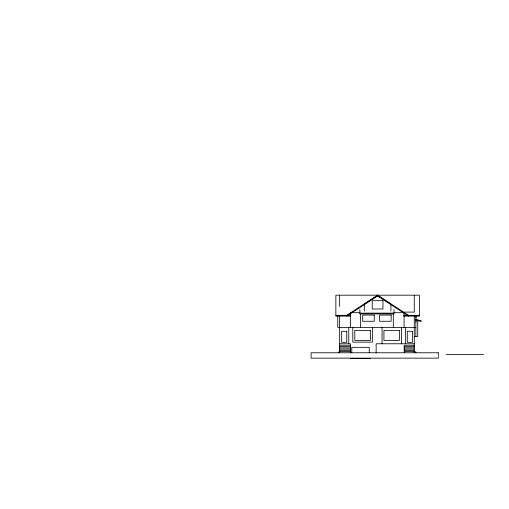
<?xml version="1.0" encoding="UTF-8"?>
<svg xmlns="http://www.w3.org/2000/svg" width="509" height="509" viewBox="0 0 509 509"><rect width="100%" height="100%" fill="white"/><g stroke="black" fill="none" stroke-linecap="round" stroke-linejoin="round"><path stroke-width="0.76" d="M377.621 295.175L346.731 315.306L346.731 316.108L377.621 295.977L377.621 295.175L408.479 315.306L408.479 316.108L377.621 295.977M350.377 313.194L351.159 312.691M359.748 312.691L350.377 312.691L350.377 327.414M394.087 312.691L404.057 312.691M359.863 313.13L393.991 313.13M335.864 315.306L350.688 315.306M403.726 315.306L419.371 315.306M350.688 316.108L335.864 316.108L335.864 295.175L419.371 295.175L419.371 316.108L403.726 316.108M415.866 327.414L337.766 327.414L337.766 315.79M414.256 336.411L417.743 336.411L417.743 320.638M339.643 343.772L350.377 343.772L350.377 352.775M414.256 343.772L376.145 343.772L376.145 352.775M339.643 345.242L350.377 345.242M414.256 345.242L404.222 345.242L404.222 352.775M339.643 346.642L350.377 346.642M404.222 346.642L414.256 346.642M339.643 347.876L350.377 347.876M404.222 347.876L414.256 347.876M339.643 349.11L350.377 349.11M404.222 349.11L414.256 349.11M339.643 350.345L350.377 350.345M404.222 350.345L414.256 350.345M339.643 351.56L350.377 351.56M404.222 351.56L414.256 351.56M339.91 351.967L338.568 351.967L338.568 352.775M446.247 354.385L483.55 354.385M350.377 358.501L370.317 358.501M415.866 319.321L421.229 320.74L421.229 321.554L415.287 319.983M415.866 322.133L416.133 321.484M416.127 317.183L416.127 317.985M415.866 315.618L415.866 336.411M415.866 352.775L415.866 351.821L414.523 351.821L414.523 350.854M414.256 295.443L414.256 312.1L404.057 312.1L404.057 327.414M414.256 315.618L414.256 352.775M405.399 327.414L405.399 343.772M401.372 327.414L401.372 343.772M393.991 309.593L393.991 313.932L359.863 313.932L359.863 309.593M393.317 313.461L393.317 327.414M390.906 311.126L390.906 304.108L377.621 295.443L364.336 304.102L364.336 311.126M382.049 327.414L382.049 343.772M372.384 327.414L372.384 342.137L352.794 342.137L352.794 327.414M369.248 352.775L369.248 347.323L351.802 347.323L351.802 352.775M360.531 313.461L360.531 327.414M348.767 327.414L348.767 343.772M339.643 295.443L339.643 306.323M339.643 315.79L339.643 352.775M382.984 300.673L372.251 300.673L372.251 308.995L382.984 308.995L382.984 300.673M374.242 315.09L362.701 315.09L362.701 321.262L374.242 321.262L374.242 315.09M391.147 315.09L379.612 315.09L379.612 321.262L391.147 321.262L391.147 315.09M370.374 330.449L354.805 330.449L354.805 340.381L370.374 340.381L370.374 330.449M399.495 330.449L383.926 330.449L383.926 340.381L399.495 340.381L399.495 330.449M346.756 331.308L341.654 331.308L341.654 342.309L346.756 342.309L346.756 331.308M412.373 331.308L407.276 331.308L407.276 342.309L412.373 342.309L412.373 331.308M438.306 352.775L311.088 352.775L311.088 358.139L438.306 358.139L438.306 352.775"/></g></svg>
